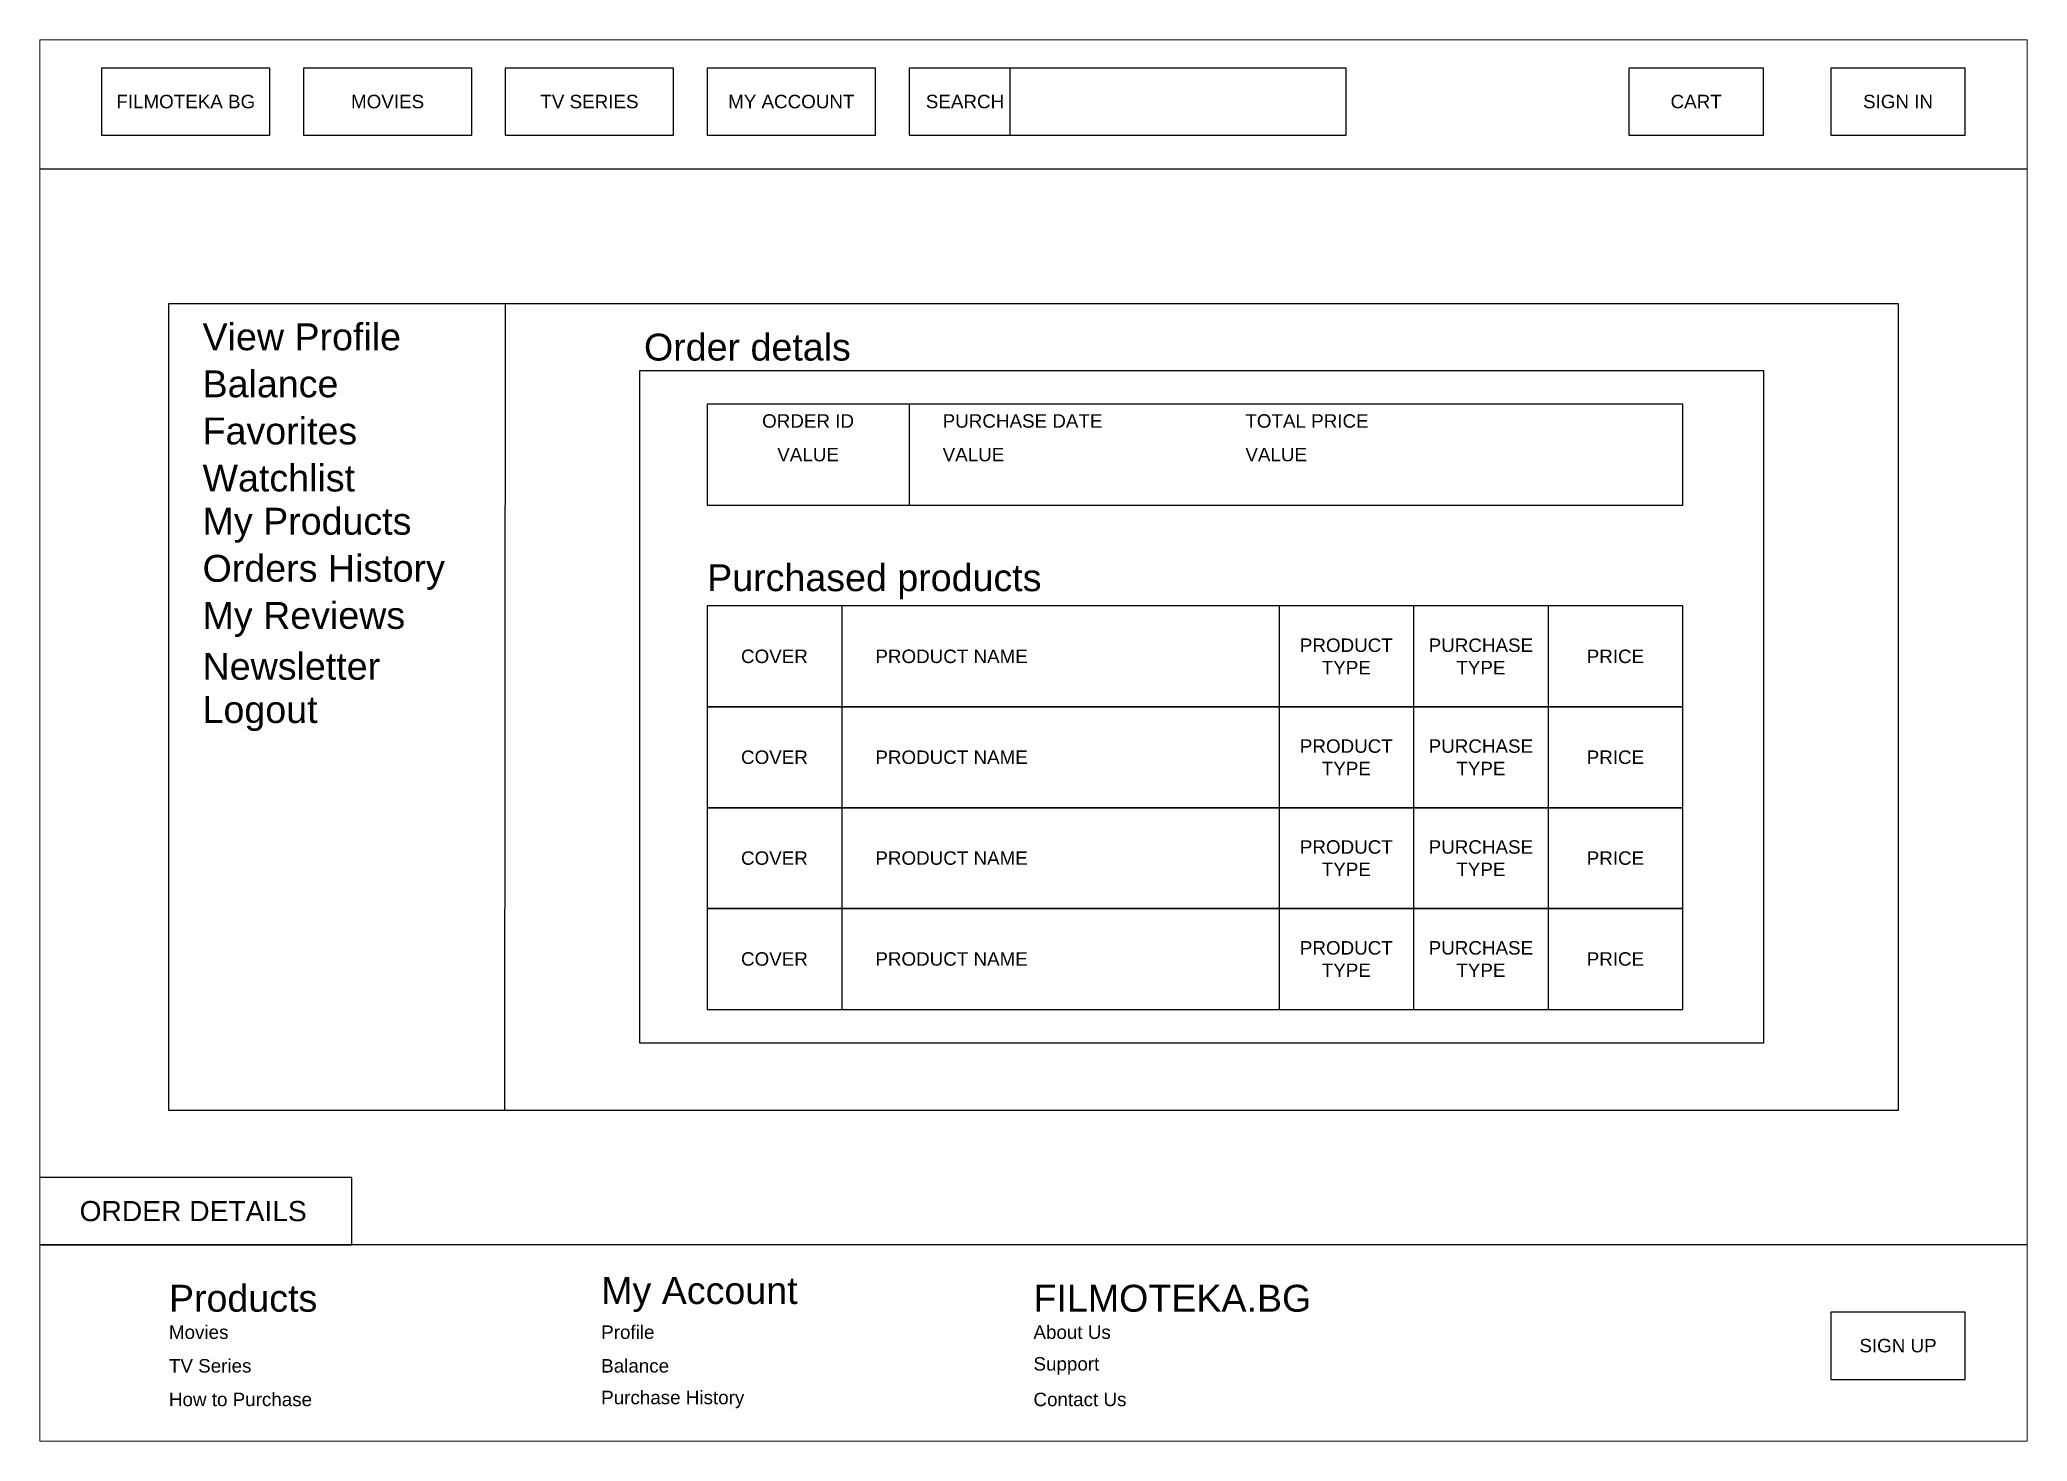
# Paper-space layout 'Order Details' of a CAD drawing. Header units: inches, sheet in millimetres. Extents: x 0 to 295, y 0 to 208.
# The model-space entities are those that its viewports show. They can reach past a viewport. Long polylines and large blocks are cut down to what shows.
import ezdxf

# ---------------------------------------------------------------- set-up
doc = ezdxf.new("R2010")
doc.units = ezdxf.units.IN
doc.header["$MEASUREMENT"] = 0
doc.styles.get("Standard").update_dxf_attribs({"font": 'arial.ttf'})

msp = doc.modelspace()

# ---------------------------------------------------------------- linework, layer by layer
for points in [[(1014.79, 858.89), (1014.79, 648.89), (1311.79, 648.89), (1311.79, 858.89)], [(1014.79, 858.89), (1014.79, 838.89), (1311.79, 838.89), (1311.79, 858.89)], [(1024.79, 853.89), (1024.79, 843.89), (1049.79, 843.89), (1049.79, 853.89)], [(1054.79, 853.89), (1054.79, 843.89), (1079.79, 843.89), (1079.79, 853.89)], [(1084.79, 853.89), (1084.79, 843.89), (1109.79, 843.89), (1109.79, 853.89)], [(1114.79, 853.89), (1114.79, 843.89), (1139.79, 843.89), (1139.79, 853.89)], [(1144.79, 853.89), (1144.79, 843.89), (1209.79, 843.89), (1209.79, 853.89)], [(1251.79, 853.89), (1251.79, 843.89), (1271.79, 843.89), (1271.79, 853.89)], [(1281.79, 853.89), (1281.79, 843.89), (1301.79, 843.89), (1301.79, 853.89)], [(1034.79, 818.89), (1291.79, 818.89), (1291.79, 698.89), (1034.79, 698.89)], [(1034.79, 818.89), (1084.79, 818.89), (1084.65, 698.89), (1034.79, 698.89)], [(1104.79, 808.89), (1271.79, 808.89), (1271.79, 708.89), (1104.79, 708.89)], [(1259.79, 803.89), (1114.79, 803.89), (1114.79, 788.89), (1259.79, 788.89)], [(1259.79, 773.89), (1114.79, 773.89), (1114.79, 758.89), (1259.79, 758.89)], [(1259.79, 758.89), (1114.79, 758.89), (1114.79, 743.89), (1259.79, 743.89)], [(1259.79, 743.89), (1114.79, 743.89), (1114.79, 728.89), (1259.79, 728.89)], [(1259.79, 728.89), (1114.79, 728.89), (1114.79, 713.89), (1259.79, 713.89)], [(1014.79, 688.89), (1014.79, 678.89), (1061.99, 678.89), (1061.99, 688.89)], [(1014.79, 678.89), (1014.79, 648.89), (1311.79, 648.89), (1311.79, 678.89)], [(1281.79, 668.89), (1281.79, 658.89), (1301.79, 658.89), (1301.79, 668.89)]]:
    msp.add_lwpolyline(points, close=True)
for points in [[(1159.79, 853.89), (1159.79, 843.89)], [(1144.79, 803.89), (1144.79, 788.89)], [(1134.79, 773.89), (1134.79, 713.89)], [(1199.79, 773.89), (1199.79, 713.89)], [(1219.79, 773.89), (1219.79, 713.89)], [(1239.79, 773.89), (1239.79, 713.89)]]:
    msp.add_lwpolyline(points)

# ---------------------------------------------------------------- texts
for s, width, insert, char_height, attachment_point in [('FILMOTEKA BG', 23.0842, (1037.29, 848.89), 2, 5), ('MOVIES', 23.0842, (1067.29, 848.89), 2, 5), ('TV SERIES', 23.0842, (1097.29, 848.89), 2, 5), ('MY ACCOUNT', 23.0842, (1127.29, 848.89), 2, 5), ('SEARCH', 23.0842, (1147.29, 848.89), 2, 4), ('CART', 23.0842, (1261.79, 848.89), 2, 5), ('SIGN IN', 23.0842, (1291.79, 848.89), 2, 5), ('Order detals', 95.0468, (1105.4, 812.36), 4, 4), ('ORDER ID', 23.0842, (1129.79, 801.39), 2, 5), ('PURCHASE DATE', 29.5047, (1149.79, 801.39), 2, 4), ('TOTAL PRICE', 29.5047, (1194.79, 801.39), 2, 4), ('VALUE', 23.0842, (1129.79, 796.39), 2, 5), ('VALUE', 29.5047, (1149.79, 796.39), 2, 4), ('VALUE', 29.5047, (1194.79, 796.39), 2, 4), ('Purchased products', 95.0468, (1114.79, 774.89), 4, 7), ('PRODUCT TYPE', 9.3672, (1209.79, 766.39), 2, 5), ('PURCHASE TYPE', 9.3672, (1229.79, 766.39), 2, 5), ('COVER', 23.0842, (1124.79, 766.39), 2, 5), ('PRODUCT NAME', 23.0842, (1139.79, 766.39), 2, 4), ('PRICE', 9.3672, (1249.79, 766.39), 2, 5), ('PRODUCT TYPE', 9.3672, (1209.79, 751.39), 2, 5), ('PURCHASE TYPE', 9.3672, (1229.79, 751.39), 2, 5), ('COVER', 23.0842, (1124.79, 751.39), 2, 5), ('PRODUCT NAME', 23.0842, (1139.79, 751.39), 2, 4), ('PRICE', 9.3672, (1249.79, 751.39), 2, 5), ('PRODUCT TYPE', 9.3672, (1209.79, 736.39), 2, 5), ('PURCHASE TYPE', 9.3672, (1229.79, 736.39), 2, 5), ('COVER', 23.0842, (1124.79, 736.39), 2, 5), ('PRODUCT NAME', 23.0842, (1139.79, 736.39), 2, 4), ('PRICE', 9.3672, (1249.79, 736.39), 2, 5), ('PRODUCT TYPE', 9.3672, (1209.79, 721.39), 2, 5), ('PURCHASE TYPE', 9.3672, (1229.79, 721.39), 2, 5), ('COVER', 23.0842, (1124.79, 721.39), 2, 5), ('PRODUCT NAME', 23.0842, (1139.79, 721.39), 2, 4), ('PRICE', 9.3672, (1249.79, 721.39), 2, 5), ('My Account', 30.4886, (1099.04, 668.89), 4, 7), ('Products', 23.0842, (1034.79, 668.89), 4, 7), ('FILMOTEKA.BG', 23.0842, (1163.29, 668.89), 4, 7), ('SIGN UP', 23.0842, (1291.79, 663.89), 2, 5)]:
    msp.add_mtext_dynamic_manual_height_columns(s, width=width, gutter_width=1, heights=[0], dxfattribs=dict(insert=insert, char_height=char_height, attachment_point=attachment_point))
at = {"color": 5, "attachment_point": 4}
for s, width, insert, char_height in [('View Profile', 36.4583, (1039.79, 813.89), 4), ('Balance', 36.4583, (1039.79, 806.89), 4), ('Favorites', 36.4583, (1039.79, 799.89), 4), ('Watchlist', 36.4583, (1039.79, 792.89), 4), ('My Products', 36.4583, (1039.79, 785.89), 4), ('My Reviews', 36.4583, (1039.79, 771.89), 4), ('Newsletter', 36.4583, (1039.79, 764.89), 4), ('Logout', 36.4583, (1039.79, 757.89), 4), ('Movies', 23.0842, (1034.79, 665.89), 2), ('Profile', 23.0842, (1099.04, 665.89), 2), ('About Us', 23.0842, (1163.29, 665.89), 2), ('TV Series', 23.0842, (1034.79, 660.89), 2), ('Balance', 23.0842, (1099.04, 660.89), 2), ('Support', 23.0842, (1163.29, 660.89), 2), ('How to Purchase', 23.0842, (1034.79, 655.89), 2), ('Purchase History', 23.0842, (1099.04, 655.89), 2), ('Contact Us', 23.0842, (1163.29, 655.89), 2)]:
    msp.add_mtext_dynamic_manual_height_columns(s, width=width, gutter_width=1, heights=[0], dxfattribs=dict(at, insert=insert, char_height=char_height))
at = {"color": 1}
for s, width, insert, char_height, attachment_point in [('Orders History', 36.4583, (1039.79, 778.89), 4, 4), ('ORDER DETAILS', 43.8721, (1038.39, 683.89), 3, 5)]:
    msp.add_mtext_dynamic_manual_height_columns(s, width=width, gutter_width=1, heights=[0], dxfattribs=dict(at, insert=insert, char_height=char_height, attachment_point=attachment_point))

psp = doc.layouts.new('Order Details')

# ---------------------------------------------------------------- viewports
at = {"layer": '0'}
psp.add_viewport(center=(147.7, 104.21), size=(295.41, 208.4145), view_center_point=(1163.29, 753.89), view_height=208.4146, dxfattribs=at)

doc.saveas('drawing.dxf')
